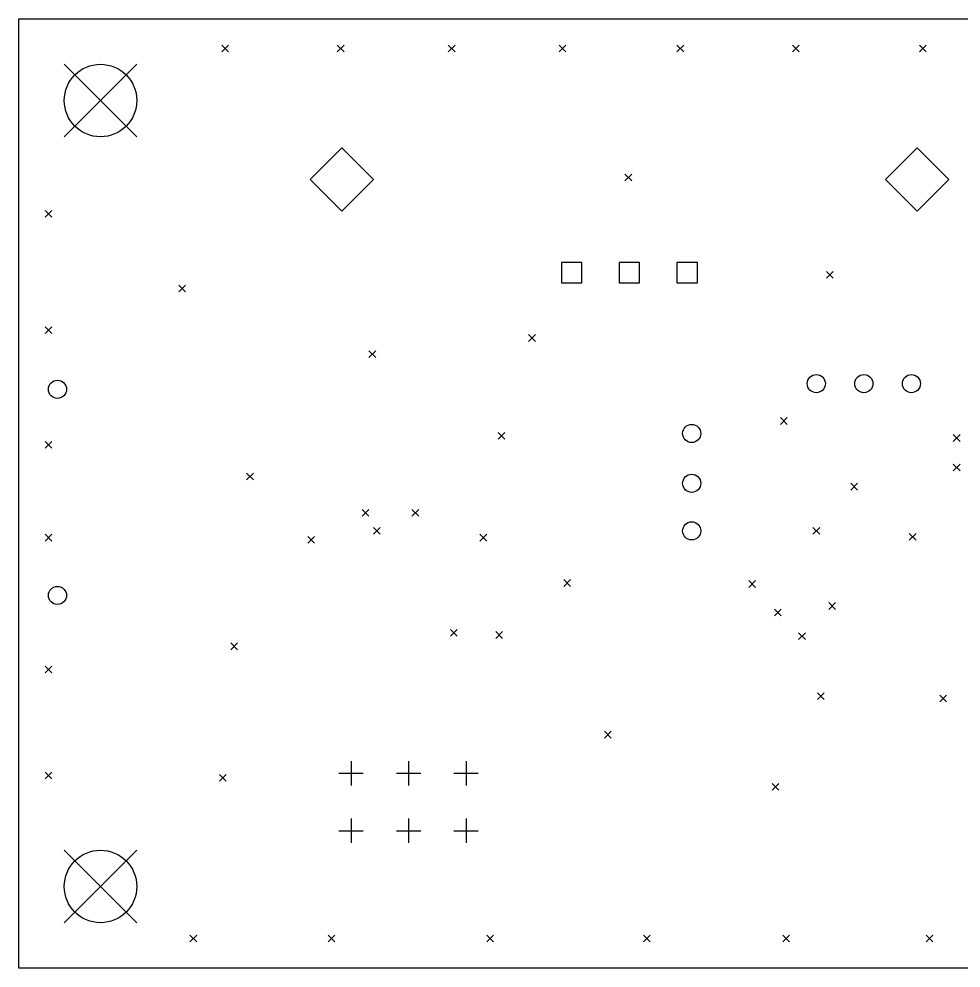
# Model space of a CAD drawing. Header units: millimetres. Extents: x 59.2 to 145.9, y -109.4 to -45.6.
# Drawn here: x 61.2 to 102.79, y -87.5 to -45.6 of the extents above; entities that cross this region are included whole.
import ezdxf

# ---------------------------------------------------------------- set-up
doc = ezdxf.new("R2010")
doc.units = ezdxf.units.MM
doc.layers.add('BLACK', color=250, linetype='CONTINUOUS')

msp = doc.modelspace()

# ---------------------------------------------------------------- linework, layer by layer
at = {"layer": 'BLACK', "linetype": 'CONTINUOUS'}
for p, q in [((61.2, -45.6), (145.9, -45.6)), ((61.2, -87.5), (61.2, -45.6)), ((70.15, -46.75), (70.45, -47.05)), ((70.45, -46.75), (70.15, -47.05)), ((75.25, -46.75), (75.55, -47.05)), ((75.55, -46.75), (75.25, -47.05)), ((80.15, -46.75), (80.45, -47.05)), ((80.45, -46.75), (80.15, -47.05)), ((85.05, -46.75), (85.35, -47.05)), ((85.35, -46.75), (85.05, -47.05)), ((90.25, -46.75), (90.55, -47.05)), ((90.55, -46.75), (90.25, -47.05)), ((95.35, -46.75), (95.65, -47.05)), ((95.65, -46.75), (95.35, -47.05)), ((100.95, -46.75), (101.25, -47.05)), ((101.25, -46.75), (100.95, -47.05)), ((63.2, -47.6), (66.4, -50.8)), ((66.4, -47.6), (63.2, -50.8)), ((75.45, -51.282), (74.05, -52.682)), ((76.85, -52.682), (75.45, -51.282)), ((100.85, -51.282), (99.45, -52.682)), ((102.25, -52.682), (100.85, -51.282)), ((74.05, -52.682), (75.45, -54.082)), ((75.45, -54.082), (76.85, -52.682)), ((87.95, -52.45), (88.25, -52.75)), ((88.25, -52.45), (87.95, -52.75)), ((99.45, -52.682), (100.85, -54.082)), ((100.85, -54.082), (102.25, -52.682)), ((62.35, -54.05), (62.65, -54.35)), ((62.65, -54.05), (62.35, -54.35)), ((86.049017, -56.350983), (85.150983, -56.350983)), ((85.150983, -56.350983), (85.150983, -57.249017)), ((86.049017, -57.249017), (86.049017, -56.350983)), ((88.599017, -56.350983), (87.700983, -56.350983)), ((87.700983, -56.350983), (87.700983, -57.249017)), ((88.599017, -57.249017), (88.599017, -56.350983)), ((91.149017, -56.350983), (90.250983, -56.350983)), ((90.250983, -56.350983), (90.250983, -57.249017)), ((91.149017, -57.249017), (91.149017, -56.350983)), ((96.85, -56.75), (97.15, -57.05)), ((97.15, -56.75), (96.85, -57.05)), ((68.254005, -57.35), (68.554005, -57.65)), ((68.554005, -57.35), (68.254005, -57.65)), ((85.150983, -57.249017), (86.049017, -57.249017)), ((87.700983, -57.249017), (88.599017, -57.249017)), ((90.250983, -57.249017), (91.149017, -57.249017)), ((62.35, -59.193314), (62.65, -59.493314)), ((62.65, -59.193314), (62.35, -59.493314)), ((83.7, -59.532), (84, -59.832)), ((84, -59.532), (83.7, -59.832)), ((76.65, -60.25), (76.95, -60.55)), ((76.95, -60.25), (76.65, -60.55)), ((94.819823, -63.196447), (95.119823, -63.496447)), ((95.119823, -63.196447), (94.819823, -63.496447)), ((82.35, -63.85), (82.65, -64.15)), ((82.65, -63.85), (82.35, -64.15)), ((102.45, -63.95), (102.75, -64.25)), ((102.75, -63.95), (102.45, -64.25)), ((62.35, -64.25), (62.65, -64.55)), ((62.65, -64.25), (62.35, -64.55)), ((102.45, -65.25), (102.75, -65.55)), ((102.75, -65.25), (102.45, -65.55)), ((71.25, -65.65), (71.55, -65.95)), ((71.55, -65.65), (71.25, -65.95)), ((97.919823, -66.096447), (98.219823, -66.396447)), ((98.219823, -66.096447), (97.919823, -66.396447)), ((76.35, -67.25), (76.65, -67.55)), ((76.65, -67.25), (76.35, -67.55)), ((78.55, -67.25), (78.85, -67.55)), ((78.85, -67.25), (78.55, -67.55)), ((76.85, -68.05), (77.15, -68.35)), ((77.15, -68.05), (76.85, -68.35)), ((96.25, -68.05), (96.55, -68.35)), ((96.55, -68.05), (96.25, -68.35)), ((62.35, -68.35), (62.65, -68.65)), ((62.65, -68.35), (62.35, -68.65)), ((73.95, -68.45), (74.25, -68.75)), ((74.25, -68.45), (73.95, -68.75)), ((81.55, -68.35), (81.85, -68.65)), ((81.85, -68.35), (81.55, -68.65)), ((100.508135, -68.316992), (100.808135, -68.616992)), ((100.808135, -68.316992), (100.508135, -68.616992)), ((85.25, -70.35), (85.55, -70.65)), ((85.55, -70.35), (85.25, -70.65)), ((93.419823, -70.396447), (93.719823, -70.696447)), ((93.719823, -70.396447), (93.419823, -70.696447)), ((96.951089, -71.36518), (97.251089, -71.66518)), ((97.251089, -71.36518), (96.951089, -71.66518)), ((94.55, -71.65), (94.85, -71.95)), ((94.85, -71.65), (94.55, -71.95)), ((80.25, -72.55), (80.55, -72.85)), ((80.55, -72.55), (80.25, -72.85)), ((82.25, -72.65), (82.55, -72.95)), ((82.55, -72.65), (82.25, -72.95)), ((95.619823, -72.696447), (95.919823, -72.996447)), ((95.919823, -72.696447), (95.619823, -72.996447)), ((70.55, -73.15), (70.85, -73.45)), ((70.85, -73.15), (70.55, -73.45)), ((62.35, -74.169784), (62.65, -74.469784)), ((62.65, -74.169784), (62.35, -74.469784)), ((96.45, -75.35), (96.75, -75.65)), ((96.75, -75.35), (96.45, -75.65)), ((101.85, -75.45), (102.15, -75.75)), ((102.15, -75.45), (101.85, -75.75)), ((87.05, -77.05), (87.35, -77.35)), ((87.35, -77.05), (87.05, -77.35)), ((75.86, -78.365), (75.86, -79.435)), ((78.4, -78.365), (78.4, -79.435)), ((80.94, -78.365), (80.94, -79.435)), ((62.35, -78.85), (62.65, -79.15)), ((62.65, -78.85), (62.35, -79.15)), ((70.05, -78.95), (70.35, -79.25)), ((70.35, -78.95), (70.05, -79.25)), ((75.325, -78.9), (76.395, -78.9)), ((77.865, -78.9), (78.935, -78.9)), ((80.405, -78.9), (81.475, -78.9)), ((94.45, -79.35), (94.75, -79.65)), ((94.75, -79.35), (94.45, -79.65)), ((75.86, -80.905), (75.86, -81.975)), ((78.4, -80.905), (78.4, -81.975)), ((80.94, -80.905), (80.94, -81.975)), ((75.325, -81.44), (76.395, -81.44)), ((77.865, -81.44), (78.935, -81.44)), ((80.405, -81.44), (81.475, -81.44)), ((63.2, -82.3), (66.4, -85.5)), ((66.4, -82.3), (63.2, -85.5)), ((68.75, -86.05), (69.05, -86.35)), ((69.05, -86.05), (68.75, -86.35)), ((74.85, -86.05), (75.15, -86.35)), ((75.15, -86.05), (74.85, -86.35)), ((81.85, -86.05), (82.15, -86.35)), ((82.15, -86.05), (81.85, -86.35)), ((88.769391, -86.05), (89.069391, -86.35)), ((89.069391, -86.05), (88.769391, -86.35)), ((94.924294, -86.05), (95.224294, -86.35)), ((95.224294, -86.05), (94.924294, -86.35)), ((101.250613, -86.05), (101.550613, -86.35)), ((101.550613, -86.05), (101.250613, -86.35)), ((145.9, -87.5), (61.2, -87.5))]:
    msp.add_line(p, q, dxfattribs=at)
at = {"layer": 'BLACK'}
for centre, radius in [((64.8, -49.2), 1.6), ((62.9, -61.95), 0.4), ((96.4, -61.7), 0.4), ((98.5, -61.7), 0.4), ((100.6, -61.7), 0.4), ((90.9, -63.9), 0.4), ((90.9, -66.1), 0.4), ((90.9, -68.2), 0.4), ((62.9, -71.05), 0.4), ((64.8, -83.9), 1.6)]:
    msp.add_circle(centre, radius, dxfattribs=at)

doc.saveas('drawing.dxf')
